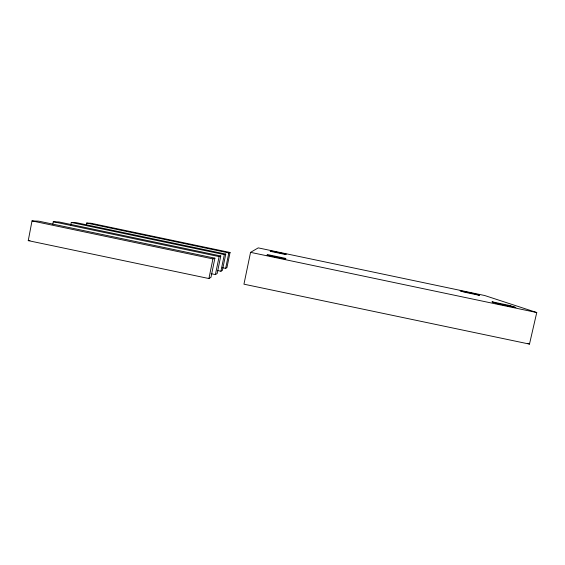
<?xml version="1.0" encoding="UTF-8"?>
<svg xmlns="http://www.w3.org/2000/svg" width="565" height="565" viewBox="0 0 565 565"><rect width="100%" height="100%" fill="white"/><g stroke="black" fill="none" stroke-linecap="round" stroke-linejoin="round"><path stroke-width="0.85" d="M28.25 240.634L32.014 220.901L38.787 221.169L214.905 258.177L210.985 277.281L208.909 278.538L28.25 240.634L29.966 240.57M52.785 224.326L53.279 221.741L58.986 221.967L220.774 255.973L217.165 273.531L215.413 274.59L211.105 273.686M70.787 224.962L71.275 222.455L76.141 222.645L225.76 254.095L222.412 270.345L220.922 271.249L217.469 270.529M86.36 224.785L86.699 223.062L90.901 223.232L230.054 252.484L226.939 267.605L225.647 268.389L222.207 267.662M208.909 278.538L212.934 258.911L214.905 258.177M215.413 274.59L219.114 256.595L220.774 255.973M220.922 271.249L224.347 254.631L225.76 254.095M225.647 268.389L228.832 252.943L230.054 252.484M250.556 252.35L243.946 284.181L529.483 344.099L536.75 312.537L484.706 295.523L258.247 247.88L250.556 252.35L536.75 312.537M86.699 223.062L228.832 252.943M71.275 222.455L224.347 254.631M53.279 221.741L219.114 256.595M32.014 220.901L212.934 258.911M527.908 343.365L529.483 344.099M285.742 258.403L285.699 259.109L266.97 255.168L267.478 254.561L285.742 258.403M285.982 254.123L285.954 254.624L270.211 251.312L270.579 250.881L285.982 254.123M475.433 293.984L460.115 290.756L463.865 292.056L479.516 295.347L475.433 293.984M510.139 305.601L492.002 301.788L497.285 303.61L515.887 307.522L510.139 305.601"/></g></svg>
